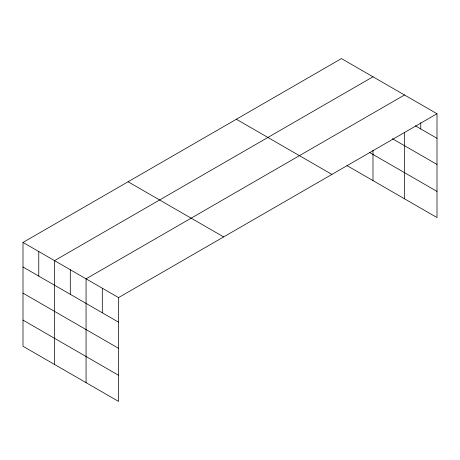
<?xml version="1.0" encoding="UTF-8"?>
<svg xmlns="http://www.w3.org/2000/svg" width="460" height="460" viewBox="0 0 460 460"><rect width="100%" height="100%" fill="white"/><g stroke="black" fill="none" stroke-linecap="round" stroke-linejoin="round"><path stroke-width="0.69" d="M23 242.437L118.548 297.597L118.548 401.419L23 346.259L23 242.437L341.452 58.581L437 113.741L437 217.563L346.909 165.548M372.985 76.785L54.533 260.642L54.533 364.464M404.512 94.984L86.06 278.846L86.06 382.662M118.548 297.597L437 113.741M415.345 125.81L437 138.316M392.386 138.707L437 164.467M369.346 152.352L437 191.412M236.365 119.249L331.913 174.415M128.087 181.763L223.635 236.929M23 267.007L118.548 322.172M23 293.158L118.548 348.323M23 320.103L118.548 375.268M420.756 122.619L420.756 128.938M404.512 132.279L404.512 198.806M372.985 150.196L372.985 180.602M102.304 288.224L102.304 312.794M70.294 269.744L70.294 294.314M38.767 251.539L38.767 276.109"/></g></svg>
